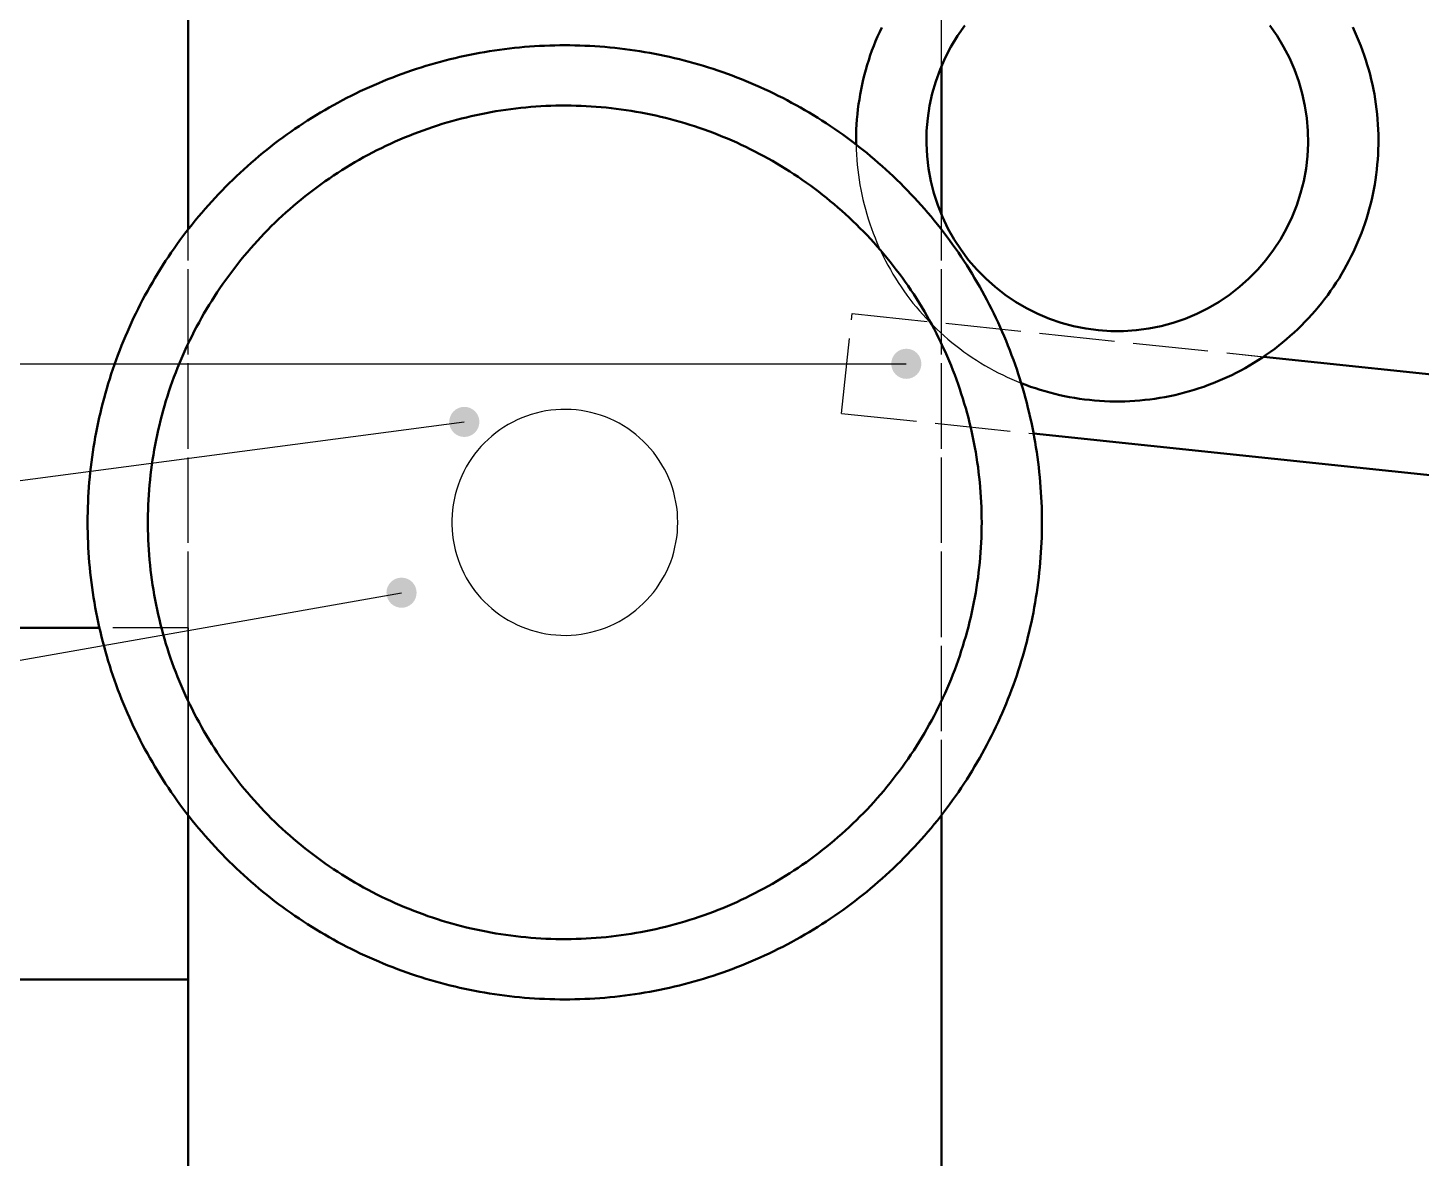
# Model space of a CAD drawing. Header units: millimetres. Extents: x 0 to 594, y 0 to 420.
# Drawn here: x 300.8 to 356.3, y 297.7 to 342.7 of the extents above; entities that cross this region are included whole.
import ezdxf

# ---------------------------------------------------------------- set-up
doc = ezdxf.new("R2010")
doc.units = ezdxf.units.MM
doc.linetypes.add('ISO02-TRAZOS', pattern=[3.75, 3, -0.75])
for name, color, linetype, lineweight in [('01-VISIBLE', 7, 'CONTINUOUS', 50), ('02-OCULTA', 4, 'ISO02-TRAZOS', 25), ('08-FINA', 5, 'CONTINUOUS', 25)]:
    doc.layers.add(name, color=color, linetype=linetype, lineweight=lineweight)

msp = doc.modelspace()

# ---------------------------------------------------------------- hatches: boundary and pattern name
at = {"layer": '08-FINA'}
h = msp.add_hatch(color=7, dxfattribs=at)
h.dxf.hatch_style = 1
edge = h.paths.add_edge_path()
edge.add_arc((335.767, 329.303), 0.6, 0, 360)
h = msp.add_hatch(color=7, dxfattribs=at)
h.dxf.hatch_style = 1
edge = h.paths.add_edge_path()
edge.add_arc((318.167, 326.988), 0.6, 0, 360)
h = msp.add_hatch(color=7, dxfattribs=at)
h.dxf.hatch_style = 1
edge = h.paths.add_edge_path()
edge.add_arc((315.667, 320.186), 0.6, 0, 360)

# ---------------------------------------------------------------- linework, layer by layer
at = {"layer": '01-VISIBLE'}
for points in [[(307.167, 334.65), (307.167, 346.967)], [(334.791, 342.703), (334.706, 342.521), (334.624, 342.338), (334.546, 342.152), (334.471, 341.966), (334.4, 341.778), (334.333, 341.589), (334.27, 341.398), (334.21, 341.206), (334.154, 341.013), (334.101, 340.819), (334.052, 340.624), (334.008, 340.429), (333.967, 340.232), (333.929, 340.034), (333.896, 339.836), (333.866, 339.638), (333.84, 339.438), (333.818, 339.239), (333.8, 339.039), (333.786, 338.838), (333.776, 338.638), (333.769, 338.437), (333.767, 338.236), (333.768, 338.035)], [(350.24, 342.771), (350.529, 342.36), (350.79, 341.93), (351.022, 341.484), (351.224, 341.024), (351.395, 340.551), (351.534, 340.069), (351.641, 339.578), (351.716, 339.081), (351.757, 338.58), (351.766, 338.077), (351.741, 337.575), (351.683, 337.076), (351.592, 336.582), (351.468, 336.095), (351.313, 335.617), (351.127, 335.15), (350.91, 334.697), (350.663, 334.259), (350.388, 333.838), (350.086, 333.436), (349.758, 333.056), (349.406, 332.697), (349.03, 332.363), (348.634, 332.054), (348.218, 331.773), (347.784, 331.519), (347.334, 331.294), (346.871, 331.1), (346.395, 330.937), (345.91, 330.806), (345.418, 330.707), (344.919, 330.64), (344.418, 330.607), (343.915, 330.607), (343.414, 330.64), (342.916, 330.707), (342.423, 330.806), (341.938, 330.937), (341.463, 331.1), (340.999, 331.294), (340.549, 331.519), (340.116, 331.773), (339.699, 332.054), (339.303, 332.363), (338.928, 332.697), (338.575, 333.056), (338.247, 333.436), (337.945, 333.838), (337.67, 334.259), (337.424, 334.697), (337.207, 335.15), (337.02, 335.617), (336.865, 336.095), (336.742, 336.582), (336.651, 337.076), (336.593, 337.575), (336.568, 338.077), (336.576, 338.58), (336.618, 339.081), (336.692, 339.578), (336.799, 340.069), (336.939, 340.551), (337.11, 341.024), (337.312, 341.484), (337.543, 341.93), (337.804, 342.36), (338.093, 342.771)], [(340.34, 328.533), (340.527, 328.461), (340.716, 328.392), (340.906, 328.327), (341.098, 328.266), (341.29, 328.209), (341.484, 328.155), (341.678, 328.105), (341.874, 328.059), (342.07, 328.016), (342.267, 327.978), (342.465, 327.943), (342.664, 327.912), (342.863, 327.885), (343.062, 327.862), (343.262, 327.842), (343.462, 327.827), (343.663, 327.815), (343.864, 327.807), (344.065, 327.803), (344.265, 327.803), (344.466, 327.807), (344.667, 327.815), (344.868, 327.827), (345.068, 327.842), (345.268, 327.861), (345.467, 327.885), (345.666, 327.912), (345.865, 327.942), (346.063, 327.977), (346.26, 328.016), (346.456, 328.058), (346.652, 328.104), (346.846, 328.154), (347.04, 328.208), (347.233, 328.265), (347.424, 328.326), (347.614, 328.391), (347.803, 328.459), (347.99, 328.531), (348.177, 328.607), (348.361, 328.686), (348.544, 328.769), (348.726, 328.855), (348.905, 328.945), (349.083, 329.038), (349.259, 329.135), (349.434, 329.235), (349.606, 329.339), (349.776, 329.445), (349.944, 329.555), (350.11, 329.668), (350.274, 329.785), (350.435, 329.904), (350.594, 330.027), (350.751, 330.153), (350.905, 330.281), (351.057, 330.413), (351.206, 330.548), (351.353, 330.685), (351.497, 330.825), (351.638, 330.968), (351.776, 331.114), (351.912, 331.262), (352.044, 331.413), (352.174, 331.566), (352.301, 331.722), (352.424, 331.881), (352.545, 332.041), (352.662, 332.204), (352.777, 332.37), (352.888, 332.537), (352.996, 332.706), (353.1, 332.878), (353.201, 333.052), (353.299, 333.227), (353.393, 333.404), (353.484, 333.583), (353.572, 333.764), (353.656, 333.947), (353.736, 334.131), (353.813, 334.316), (353.886, 334.503), (353.956, 334.692), (354.022, 334.882), (354.084, 335.073), (354.143, 335.265), (354.198, 335.458), (354.249, 335.652), (354.296, 335.848), (354.34, 336.044), (354.38, 336.241), (354.416, 336.438), (354.448, 336.636), (354.476, 336.835), (354.501, 337.035), (354.521, 337.235), (354.538, 337.435), (354.551, 337.635), (354.56, 337.836), (354.565, 338.037), (354.567, 338.238), (354.564, 338.438), (354.558, 338.639), (354.547, 338.84), (354.533, 339.04), (354.515, 339.24), (354.493, 339.44), (354.467, 339.639), (354.437, 339.838), (354.404, 340.036), (354.367, 340.233), (354.325, 340.43), (354.28, 340.626), (354.232, 340.821), (354.179, 341.015), (354.123, 341.208), (354.063, 341.399), (354, 341.59), (353.932, 341.779), (353.862, 341.967), (353.787, 342.154), (353.709, 342.339), (353.627, 342.522), (353.542, 342.704)], [(322.167, 341.988), (321.966, 341.987), (321.766, 341.984), (321.566, 341.979), (321.366, 341.971), (321.166, 341.962), (320.966, 341.95), (320.766, 341.936), (320.566, 341.921), (320.367, 341.903), (320.167, 341.883), (319.968, 341.86), (319.769, 341.836), (319.571, 341.81), (319.373, 341.781), (319.175, 341.751), (318.977, 341.718), (318.78, 341.684), (318.583, 341.647), (318.386, 341.608), (318.19, 341.567), (317.995, 341.524), (317.799, 341.479), (317.605, 341.432), (317.411, 341.383), (317.217, 341.332), (317.024, 341.279), (316.831, 341.224), (316.639, 341.166), (316.448, 341.107), (316.257, 341.046), (316.067, 340.982), (315.878, 340.917), (315.689, 340.85), (315.501, 340.781), (315.314, 340.709), (315.128, 340.636), (314.942, 340.561), (314.757, 340.484), (314.573, 340.405), (314.39, 340.324), (314.208, 340.241), (314.026, 340.156), (313.846, 340.069), (313.666, 339.98), (313.487, 339.89), (313.31, 339.797), (313.133, 339.703), (312.957, 339.607), (312.783, 339.509), (312.609, 339.409), (312.436, 339.307), (312.265, 339.204), (312.094, 339.099), (311.925, 338.992), (311.757, 338.883), (311.59, 338.772), (311.424, 338.66), (311.26, 338.546), (311.096, 338.43), (310.934, 338.312), (310.773, 338.193), (310.613, 338.072), (310.455, 337.949), (310.298, 337.825), (310.142, 337.699), (309.988, 337.571), (309.835, 337.442), (309.683, 337.311), (309.533, 337.179), (309.384, 337.045), (309.236, 336.91), (309.09, 336.772), (308.946, 336.634), (308.803, 336.494), (308.661, 336.352), (308.521, 336.209), (308.382, 336.064), (308.245, 335.918), (308.11, 335.771), (307.976, 335.622), (307.843, 335.472), (307.712, 335.32), (307.583, 335.167), (307.456, 335.012), (307.33, 334.857), (307.205, 334.7), (307.083, 334.541), (306.962, 334.382), (306.843, 334.221), (306.725, 334.059), (306.609, 333.895), (306.495, 333.73), (306.383, 333.565), (306.272, 333.398), (306.163, 333.23), (306.056, 333.06), (305.951, 332.89), (305.847, 332.718), (305.746, 332.546), (305.646, 332.372), (305.548, 332.197), (305.452, 332.022), (305.357, 331.845), (305.265, 331.667), (305.174, 331.489), (305.086, 331.309), (304.999, 331.129), (304.914, 330.947), (304.831, 330.765), (304.75, 330.582), (304.671, 330.398), (304.594, 330.213), (304.519, 330.027), (304.445, 329.841), (304.374, 329.653), (304.305, 329.466), (304.238, 329.277), (304.172, 329.087), (304.109, 328.897), (304.048, 328.707), (303.988, 328.515), (303.931, 328.323), (303.876, 328.131), (303.823, 327.938), (303.772, 327.744), (303.722, 327.55), (303.675, 327.355), (303.63, 327.16), (303.587, 326.964), (303.547, 326.768), (303.508, 326.572), (303.471, 326.375), (303.436, 326.178), (303.404, 325.98), (303.373, 325.782), (303.345, 325.584), (303.319, 325.385), (303.294, 325.186), (303.272, 324.987), (303.252, 324.788), (303.234, 324.589), (303.218, 324.389), (303.205, 324.189), (303.193, 323.989), (303.184, 323.789), (303.176, 323.589), (303.171, 323.389), (303.168, 323.188), (303.167, 322.988), (303.168, 322.788), (303.171, 322.587), (303.176, 322.387), (303.184, 322.187), (303.193, 321.987), (303.205, 321.787), (303.218, 321.587), (303.234, 321.388), (303.252, 321.188), (303.272, 320.989), (303.294, 320.79), (303.319, 320.591), (303.345, 320.392), (303.373, 320.194), (303.404, 319.996), (303.436, 319.798), (303.471, 319.601), (303.508, 319.404), (303.547, 319.208), (303.587, 319.012), (303.63, 318.816), (303.675, 318.621), (303.722, 318.426), (303.772, 318.232), (303.823, 318.038), (303.876, 317.845), (303.931, 317.653), (303.988, 317.461), (304.048, 317.269), (304.109, 317.079), (304.172, 316.889), (304.238, 316.699), (304.305, 316.511), (304.374, 316.323), (304.445, 316.135), (304.519, 315.949), (304.594, 315.763), (304.671, 315.578), (304.75, 315.394), (304.831, 315.211), (304.914, 315.029), (304.999, 314.848), (305.086, 314.667), (305.174, 314.487), (305.265, 314.309), (305.357, 314.131), (305.452, 313.954), (305.548, 313.779), (305.646, 313.604), (305.746, 313.43), (305.847, 313.258), (305.951, 313.086), (306.056, 312.916), (306.163, 312.747), (306.272, 312.578), (306.383, 312.411), (306.495, 312.246), (306.609, 312.081), (306.725, 311.918), (306.843, 311.755), (306.962, 311.594), (307.083, 311.435), (307.205, 311.276), (307.33, 311.119), (307.456, 310.964), (307.583, 310.809), (307.712, 310.656), (307.843, 310.504), (307.976, 310.354), (308.11, 310.205), (308.245, 310.058), (308.382, 309.912), (308.521, 309.767), (308.661, 309.624), (308.803, 309.482), (308.946, 309.342), (309.09, 309.204), (309.236, 309.067), (309.384, 308.931), (309.533, 308.797), (309.683, 308.665), (309.835, 308.534), (309.988, 308.405), (310.142, 308.277), (310.298, 308.151), (310.455, 308.027), (310.613, 307.904), (310.773, 307.783), (310.934, 307.664), (311.096, 307.546), (311.26, 307.431), (311.424, 307.316), (311.59, 307.204), (311.757, 307.093), (311.925, 306.985), (312.094, 306.877), (312.265, 306.772), (312.436, 306.669), (312.609, 306.567), (312.783, 306.467), (312.957, 306.369), (313.133, 306.273), (313.31, 306.179), (313.487, 306.086), (313.666, 305.996), (313.846, 305.907), (314.026, 305.82), (314.208, 305.735), (314.39, 305.652), (314.573, 305.571), (314.757, 305.492), (314.942, 305.415), (315.128, 305.34), (315.314, 305.267), (315.501, 305.196), (315.689, 305.126), (315.878, 305.059), (316.067, 304.994), (316.257, 304.93), (316.448, 304.869), (316.639, 304.81), (316.831, 304.753), (317.024, 304.697), (317.217, 304.644), (317.411, 304.593), (317.605, 304.544), (317.799, 304.497), (317.995, 304.452), (318.19, 304.409), (318.386, 304.368), (318.583, 304.329), (318.78, 304.292), (318.977, 304.258), (319.175, 304.225), (319.373, 304.195), (319.571, 304.166), (319.769, 304.14), (319.968, 304.116), (320.167, 304.094), (320.367, 304.073), (320.566, 304.056), (320.766, 304.04), (320.966, 304.026), (321.166, 304.014), (321.366, 304.005), (321.566, 303.998), (321.766, 303.992), (321.966, 303.989), (322.167, 303.988)], [(322.167, 303.988), (322.367, 303.989), (322.567, 303.992), (322.767, 303.998), (322.968, 304.005), (323.168, 304.014), (323.368, 304.026), (323.568, 304.04), (323.767, 304.056), (323.967, 304.073), (324.166, 304.094), (324.365, 304.116), (324.564, 304.14), (324.762, 304.166), (324.961, 304.195), (325.159, 304.225), (325.356, 304.258), (325.554, 304.292), (325.751, 304.329), (325.947, 304.368), (326.143, 304.409), (326.339, 304.452), (326.534, 304.497), (326.729, 304.544), (326.923, 304.593), (327.116, 304.644), (327.31, 304.697), (327.502, 304.753), (327.694, 304.81), (327.885, 304.869), (328.076, 304.93), (328.266, 304.994), (328.455, 305.059), (328.644, 305.126), (328.832, 305.196), (329.019, 305.267), (329.206, 305.34), (329.391, 305.415), (329.576, 305.492), (329.76, 305.571), (329.943, 305.652), (330.126, 305.735), (330.307, 305.82), (330.488, 305.907), (330.667, 305.996), (330.846, 306.086), (331.024, 306.179), (331.2, 306.273), (331.376, 306.369), (331.551, 306.467), (331.724, 306.567), (331.897, 306.669), (332.069, 306.772), (332.239, 306.877), (332.408, 306.985), (332.576, 307.093), (332.743, 307.204), (332.909, 307.316), (333.074, 307.431), (333.237, 307.546), (333.399, 307.664), (333.56, 307.783), (333.72, 307.904), (333.878, 308.027), (334.035, 308.151), (334.191, 308.277), (334.345, 308.405), (334.499, 308.534), (334.65, 308.665), (334.801, 308.797), (334.949, 308.931), (335.097, 309.067), (335.243, 309.204), (335.388, 309.342), (335.531, 309.482), (335.672, 309.624), (335.812, 309.767), (335.951, 309.912), (336.088, 310.058), (336.224, 310.205), (336.358, 310.354), (336.49, 310.504), (336.621, 310.656), (336.75, 310.809), (336.878, 310.964), (337.004, 311.119), (337.128, 311.276), (337.251, 311.435), (337.371, 311.594), (337.491, 311.755), (337.608, 311.918), (337.724, 312.081), (337.838, 312.246), (337.951, 312.411), (338.061, 312.578), (338.17, 312.747), (338.277, 312.916), (338.383, 313.086), (338.486, 313.258), (338.588, 313.43), (338.688, 313.604), (338.786, 313.779), (338.882, 313.954), (338.976, 314.131), (339.068, 314.309), (339.159, 314.487), (339.248, 314.667), (339.334, 314.848), (339.419, 315.029), (339.502, 315.211), (339.583, 315.394), (339.662, 315.578), (339.739, 315.763), (339.815, 315.949), (339.888, 316.135), (339.959, 316.323), (340.028, 316.511), (340.096, 316.699), (340.161, 316.889), (340.224, 317.079), (340.286, 317.269), (340.345, 317.461), (340.402, 317.653), (340.457, 317.845), (340.511, 318.038), (340.562, 318.232), (340.611, 318.426), (340.658, 318.621), (340.703, 318.816), (340.746, 319.012), (340.787, 319.208), (340.826, 319.404), (340.862, 319.601), (340.897, 319.798), (340.93, 319.996), (340.96, 320.194), (340.989, 320.392), (341.015, 320.591), (341.039, 320.79), (341.061, 320.989), (341.081, 321.188), (341.099, 321.388), (341.115, 321.587), (341.129, 321.787), (341.14, 321.987), (341.15, 322.187), (341.157, 322.387), (341.162, 322.587), (341.166, 322.788), (341.167, 322.988), (341.166, 323.188), (341.162, 323.389), (341.157, 323.589), (341.15, 323.789), (341.14, 323.989), (341.129, 324.189), (341.115, 324.389), (341.099, 324.589), (341.081, 324.788), (341.061, 324.987), (341.039, 325.186), (341.015, 325.385), (340.989, 325.584), (340.96, 325.782), (340.93, 325.98), (340.897, 326.178), (340.862, 326.375), (340.826, 326.572), (340.787, 326.768), (340.746, 326.964), (340.703, 327.16), (340.658, 327.355), (340.611, 327.55), (340.562, 327.744), (340.511, 327.938), (340.457, 328.131), (340.402, 328.323), (340.345, 328.515), (340.286, 328.707), (340.224, 328.897), (340.161, 329.087), (340.096, 329.277), (340.028, 329.466), (339.959, 329.653), (339.888, 329.841), (339.815, 330.027), (339.739, 330.213), (339.662, 330.398), (339.583, 330.582), (339.502, 330.765), (339.419, 330.947), (339.334, 331.129), (339.248, 331.309), (339.159, 331.489), (339.068, 331.667), (338.976, 331.845), (338.882, 332.022), (338.786, 332.197), (338.688, 332.372), (338.588, 332.546), (338.486, 332.718), (338.383, 332.89), (338.277, 333.06), (338.17, 333.23), (338.061, 333.398), (337.951, 333.565), (337.838, 333.73), (337.724, 333.895), (337.608, 334.059), (337.491, 334.221), (337.371, 334.382), (337.251, 334.541), (337.128, 334.7), (337.004, 334.857), (336.878, 335.012), (336.75, 335.167), (336.621, 335.32), (336.49, 335.472), (336.358, 335.622), (336.224, 335.771), (336.088, 335.918), (335.951, 336.064), (335.812, 336.209), (335.672, 336.352), (335.531, 336.494), (335.388, 336.634), (335.243, 336.772), (335.097, 336.91), (334.949, 337.045), (334.801, 337.179), (334.65, 337.311), (334.499, 337.442), (334.345, 337.571), (334.191, 337.699), (334.035, 337.825), (333.878, 337.949), (333.72, 338.072), (333.56, 338.193), (333.399, 338.312), (333.237, 338.43), (333.074, 338.546), (332.909, 338.66), (332.743, 338.772), (332.576, 338.883), (332.408, 338.992), (332.239, 339.099), (332.069, 339.204), (331.897, 339.307), (331.724, 339.409), (331.551, 339.509), (331.376, 339.607), (331.2, 339.703), (331.024, 339.797), (330.846, 339.89), (330.667, 339.98), (330.488, 340.069), (330.307, 340.156), (330.126, 340.241), (329.943, 340.324), (329.76, 340.405), (329.576, 340.484), (329.391, 340.561), (329.206, 340.636), (329.019, 340.709), (328.832, 340.781), (328.644, 340.85), (328.455, 340.917), (328.266, 340.982), (328.076, 341.046), (327.885, 341.107), (327.694, 341.166), (327.502, 341.224), (327.31, 341.279), (327.116, 341.332), (326.923, 341.383), (326.729, 341.432), (326.534, 341.479), (326.339, 341.524), (326.143, 341.567), (325.947, 341.608), (325.751, 341.647), (325.554, 341.684), (325.356, 341.718), (325.159, 341.751), (324.961, 341.781), (324.762, 341.81), (324.564, 341.836), (324.365, 341.86), (324.166, 341.883), (323.967, 341.903), (323.767, 341.921), (323.568, 341.936), (323.368, 341.95), (323.168, 341.962), (322.968, 341.971), (322.767, 341.979), (322.567, 341.984), (322.367, 341.987), (322.167, 341.988)], [(337.167, 335.243), (337.167, 341.163)], [(338.767, 322.988), (338.765, 323.188), (338.762, 323.388), (338.756, 323.588), (338.747, 323.789), (338.736, 323.988), (338.723, 324.188), (338.708, 324.388), (338.689, 324.587), (338.669, 324.786), (338.646, 324.985), (338.621, 325.184), (338.593, 325.382), (338.563, 325.58), (338.531, 325.777), (338.496, 325.975), (338.459, 326.171), (338.419, 326.368), (338.377, 326.563), (338.333, 326.759), (338.286, 326.953), (338.237, 327.147), (338.186, 327.341), (338.132, 327.534), (338.076, 327.726), (338.018, 327.917), (337.957, 328.108), (337.894, 328.298), (337.829, 328.488), (337.762, 328.676), (337.692, 328.864), (337.62, 329.05), (337.546, 329.236), (337.469, 329.421), (337.391, 329.605), (337.31, 329.789), (337.227, 329.971), (337.141, 330.152), (337.054, 330.332), (336.964, 330.511), (336.872, 330.689), (336.778, 330.866), (336.682, 331.041), (336.584, 331.216), (336.484, 331.389), (336.382, 331.561), (336.277, 331.732), (336.171, 331.901), (336.062, 332.07), (335.952, 332.236), (335.839, 332.402), (335.725, 332.566), (335.608, 332.729), (335.49, 332.89), (335.369, 333.05), (335.247, 333.209), (335.123, 333.366), (334.997, 333.521), (334.869, 333.675), (334.739, 333.828), (334.607, 333.979), (334.474, 334.128), (334.339, 334.275), (334.202, 334.421), (334.063, 334.566), (333.922, 334.708), (333.78, 334.849), (333.636, 334.988), (333.491, 335.126), (333.343, 335.262), (333.195, 335.395), (333.044, 335.528), (332.892, 335.658), (332.739, 335.786), (332.584, 335.913), (332.427, 336.037), (332.269, 336.16), (332.109, 336.281), (331.948, 336.4), (331.786, 336.517), (331.622, 336.632), (331.457, 336.745), (331.29, 336.856), (331.122, 336.965), (330.953, 337.072), (330.782, 337.177), (330.611, 337.28), (330.438, 337.381), (330.264, 337.479), (330.088, 337.576), (329.912, 337.67), (329.734, 337.763), (329.555, 337.853), (329.376, 337.941), (329.195, 338.027), (329.013, 338.111), (328.83, 338.192), (328.646, 338.271), (328.461, 338.348), (328.276, 338.423), (328.089, 338.496), (327.902, 338.566), (327.713, 338.634), (327.524, 338.7), (327.334, 338.763), (327.144, 338.824), (326.952, 338.883), (326.76, 338.94), (326.568, 338.994), (326.374, 339.046), (326.18, 339.095), (325.986, 339.143), (325.791, 339.188), (325.595, 339.23), (325.399, 339.27), (325.202, 339.308), (325.005, 339.344), (324.808, 339.377), (324.61, 339.407), (324.412, 339.435), (324.213, 339.461), (324.015, 339.485), (323.816, 339.506), (323.616, 339.525), (323.417, 339.541), (323.217, 339.555), (323.017, 339.566), (322.817, 339.575), (322.617, 339.582), (322.417, 339.586), (322.217, 339.588), (322.017, 339.587), (321.816, 339.584), (321.616, 339.579), (321.416, 339.571), (321.216, 339.561), (321.016, 339.548), (320.817, 339.533), (320.617, 339.516), (320.418, 339.496), (320.219, 339.473), (320.021, 339.449), (319.822, 339.422), (319.624, 339.392), (319.427, 339.36), (319.229, 339.326), (319.033, 339.289), (318.836, 339.251), (318.64, 339.209), (318.445, 339.165), (318.25, 339.119), (318.056, 339.071), (317.862, 339.02), (317.669, 338.967), (317.477, 338.912), (317.285, 338.854), (317.094, 338.794), (316.904, 338.732), (316.714, 338.667), (316.526, 338.6), (316.338, 338.531), (316.151, 338.46), (315.965, 338.386), (315.779, 338.31), (315.595, 338.232), (315.412, 338.152), (315.229, 338.069), (315.048, 337.984), (314.868, 337.897), (314.688, 337.808), (314.51, 337.717), (314.333, 337.624), (314.157, 337.528), (313.983, 337.43), (313.809, 337.331), (313.637, 337.229), (313.465, 337.125), (313.296, 337.019), (313.127, 336.911), (312.96, 336.801), (312.794, 336.689), (312.629, 336.575), (312.466, 336.459), (312.304, 336.341), (312.144, 336.221), (311.985, 336.099), (311.828, 335.975), (311.672, 335.85), (311.518, 335.722), (311.365, 335.593), (311.214, 335.462), (311.064, 335.329), (310.916, 335.194), (310.77, 335.057), (310.625, 334.919), (310.482, 334.779), (310.341, 334.637), (310.201, 334.494), (310.063, 334.349), (309.927, 334.202), (309.793, 334.053), (309.66, 333.903), (309.529, 333.752), (309.4, 333.599), (309.273, 333.444), (309.148, 333.288), (309.025, 333.13), (308.904, 332.971), (308.784, 332.81), (308.667, 332.648), (308.551, 332.484), (308.438, 332.319), (308.326, 332.153), (308.217, 331.986), (308.109, 331.817), (308.004, 331.647), (307.9, 331.475), (307.799, 331.302), (307.7, 331.129), (307.603, 330.954), (307.508, 330.777), (307.415, 330.6), (307.324, 330.422), (307.235, 330.242), (307.149, 330.061), (307.065, 329.88), (306.983, 329.697), (306.903, 329.514), (306.825, 329.329), (306.75, 329.144), (306.677, 328.957), (306.606, 328.77), (306.538, 328.582), (306.471, 328.393), (306.407, 328.203), (306.345, 328.013), (306.286, 327.822), (306.229, 327.63), (306.174, 327.437), (306.122, 327.244), (306.071, 327.05), (306.024, 326.856), (305.978, 326.661), (305.935, 326.465), (305.894, 326.269), (305.856, 326.073), (305.82, 325.876), (305.786, 325.679), (305.755, 325.481), (305.726, 325.283), (305.7, 325.084), (305.675, 324.886), (305.654, 324.687), (305.635, 324.487), (305.618, 324.288), (305.603, 324.088), (305.591, 323.888), (305.581, 323.689), (305.574, 323.488), (305.569, 323.288), (305.567, 323.088), (305.567, 322.888), (305.569, 322.688), (305.574, 322.488), (305.581, 322.288), (305.591, 322.088), (305.603, 321.888), (305.618, 321.688), (305.635, 321.489), (305.654, 321.289), (305.675, 321.09), (305.7, 320.892), (305.726, 320.693), (305.755, 320.495), (305.786, 320.297), (305.82, 320.1), (305.856, 319.903), (305.894, 319.707), (305.935, 319.511), (305.978, 319.315), (306.024, 319.12), (306.071, 318.926), (306.122, 318.732), (306.174, 318.539), (306.229, 318.346), (306.286, 318.154), (306.345, 317.963), (306.407, 317.773), (306.471, 317.583), (306.538, 317.394), (306.606, 317.206), (306.677, 317.019), (306.75, 316.833), (306.825, 316.647), (306.903, 316.463), (306.983, 316.279), (307.065, 316.096), (307.149, 315.915), (307.235, 315.734), (307.324, 315.555), (307.415, 315.376), (307.508, 315.199), (307.603, 315.023), (307.7, 314.847), (307.799, 314.674), (307.9, 314.501), (308.004, 314.33), (308.109, 314.159), (308.217, 313.99), (308.326, 313.823), (308.438, 313.657), (308.551, 313.492), (308.667, 313.328), (308.784, 313.166), (308.904, 313.005), (309.025, 312.846), (309.148, 312.688), (309.273, 312.532), (309.4, 312.378), (309.529, 312.224), (309.66, 312.073), (309.793, 311.923), (309.927, 311.774), (310.063, 311.627), (310.201, 311.482), (310.341, 311.339), (310.482, 311.197), (310.625, 311.057), (310.77, 310.919), (310.916, 310.782), (311.064, 310.647), (311.214, 310.514), (311.365, 310.383), (311.518, 310.254), (311.672, 310.126), (311.828, 310.001), (311.985, 309.877), (312.144, 309.755), (312.304, 309.635), (312.466, 309.517), (312.629, 309.401), (312.794, 309.287), (312.96, 309.175), (313.127, 309.065), (313.296, 308.957), (313.465, 308.851), (313.637, 308.747), (313.809, 308.646), (313.983, 308.546), (314.157, 308.448), (314.333, 308.353), (314.51, 308.259), (314.688, 308.168), (314.868, 308.079), (315.048, 307.992), (315.229, 307.907), (315.412, 307.825), (315.595, 307.744), (315.779, 307.666), (315.965, 307.59), (316.151, 307.516), (316.338, 307.445), (316.526, 307.376), (316.714, 307.309), (316.904, 307.244), (317.094, 307.182), (317.285, 307.122), (317.477, 307.064), (317.669, 307.009), (317.862, 306.956), (318.056, 306.905), (318.25, 306.857), (318.445, 306.811), (318.64, 306.767), (318.836, 306.726), (319.033, 306.687), (319.229, 306.65), (319.427, 306.616), (319.624, 306.584), (319.822, 306.554), (320.021, 306.527), (320.219, 306.503), (320.418, 306.48), (320.617, 306.46), (320.817, 306.443), (321.016, 306.428), (321.216, 306.415), (321.416, 306.405), (321.616, 306.397), (321.816, 306.392), (322.017, 306.389), (322.217, 306.388), (322.417, 306.39), (322.617, 306.394), (322.817, 306.401), (323.017, 306.41), (323.217, 306.421), (323.417, 306.435), (323.616, 306.451), (323.816, 306.47), (324.015, 306.491), (324.213, 306.515), (324.412, 306.541), (324.61, 306.569), (324.808, 306.6), (325.005, 306.633), (325.202, 306.668), (325.399, 306.706), (325.595, 306.746), (325.791, 306.788), (325.986, 306.833), (326.18, 306.881), (326.374, 306.93), (326.568, 306.982), (326.76, 307.036), (326.952, 307.093), (327.144, 307.152), (327.334, 307.213), (327.524, 307.276), (327.713, 307.342), (327.902, 307.41), (328.089, 307.48), (328.276, 307.553), (328.461, 307.628), (328.646, 307.705), (328.83, 307.784), (329.013, 307.866), (329.195, 307.949), (329.376, 308.035), (329.555, 308.123), (329.734, 308.213), (329.912, 308.306), (330.088, 308.4), (330.264, 308.497), (330.438, 308.595), (330.611, 308.696), (330.782, 308.799), (330.953, 308.904), (331.122, 309.011), (331.29, 309.12), (331.457, 309.231), (331.622, 309.344), (331.786, 309.459), (331.948, 309.576), (332.109, 309.695), (332.269, 309.816), (332.427, 309.939), (332.584, 310.063), (332.739, 310.19), (332.892, 310.318), (333.044, 310.449), (333.195, 310.581), (333.343, 310.715), (333.491, 310.85), (333.636, 310.988), (333.78, 311.127), (333.922, 311.268), (334.063, 311.41), (334.202, 311.555), (334.339, 311.701), (334.474, 311.848), (334.607, 311.998), (334.739, 312.148), (334.869, 312.301), (334.997, 312.455), (335.123, 312.61), (335.247, 312.767), (335.369, 312.926), (335.49, 313.086), (335.608, 313.247), (335.725, 313.41), (335.839, 313.574), (335.952, 313.74), (336.062, 313.906), (336.171, 314.075), (336.277, 314.244), (336.382, 314.415), (336.484, 314.587), (336.584, 314.76), (336.682, 314.935), (336.778, 315.11), (336.872, 315.287), (336.964, 315.465), (337.054, 315.644), (337.141, 315.824), (337.227, 316.005), (337.31, 316.187), (337.391, 316.371), (337.469, 316.555), (337.546, 316.74), (337.62, 316.926), (337.692, 317.112), (337.762, 317.3), (337.829, 317.489), (337.894, 317.678), (337.957, 317.868), (338.018, 318.059), (338.076, 318.25), (338.132, 318.442), (338.186, 318.635), (338.237, 318.829), (338.286, 319.023), (338.333, 319.218), (338.377, 319.413), (338.419, 319.609), (338.459, 319.805), (338.496, 320.001), (338.531, 320.199), (338.563, 320.396), (338.593, 320.594), (338.621, 320.792), (338.646, 320.991), (338.669, 321.19), (338.689, 321.389), (338.708, 321.588), (338.723, 321.788), (338.736, 321.988), (338.747, 322.188), (338.756, 322.388), (338.762, 322.588), (338.765, 322.788), (338.767, 322.988)], [(349.988, 329.585), (403.112, 324.001)], [(340.835, 326.525), (402.825, 320.009)], [(303.638, 318.781), (294.167, 318.781)], [(307.167, 292.17), (307.167, 311.326)], [(337.167, 292.17), (337.167, 311.326)], [(307.167, 304.781), (294.167, 304.781)]]:
    msp.add_lwpolyline(points, dxfattribs=at)
at = {"layer": '02-OCULTA'}
for points in [[(307.167, 292.17), (307.167, 348.203)], [(337.167, 292.17), (337.167, 348.203)], [(337.167, 341.163), (337.167, 345.894)], [(341.167, 322.988), (341.166, 323.188), (341.162, 323.389), (341.157, 323.589), (341.15, 323.789), (341.14, 323.989), (341.129, 324.189), (341.115, 324.389), (341.099, 324.589), (341.081, 324.788), (341.061, 324.987), (341.039, 325.186), (341.015, 325.385), (340.989, 325.584), (340.96, 325.782), (340.93, 325.98), (340.897, 326.178), (340.862, 326.375), (340.826, 326.572), (340.787, 326.768), (340.746, 326.964), (340.703, 327.16), (340.658, 327.355), (340.611, 327.55), (340.562, 327.744), (340.511, 327.938), (340.457, 328.131), (340.402, 328.323), (340.345, 328.515), (340.286, 328.707), (340.224, 328.897), (340.161, 329.087), (340.096, 329.277), (340.028, 329.466), (339.959, 329.653), (339.888, 329.841), (339.815, 330.027), (339.739, 330.213), (339.662, 330.398), (339.583, 330.582), (339.502, 330.765), (339.419, 330.947), (339.334, 331.129), (339.248, 331.309), (339.159, 331.489), (339.068, 331.667), (338.976, 331.845), (338.882, 332.022), (338.786, 332.197), (338.688, 332.372), (338.588, 332.546), (338.486, 332.718), (338.383, 332.89), (338.277, 333.06), (338.17, 333.23), (338.061, 333.398), (337.951, 333.565), (337.838, 333.73), (337.724, 333.895), (337.608, 334.059), (337.491, 334.221), (337.371, 334.382), (337.251, 334.541), (337.128, 334.7), (337.004, 334.857), (336.878, 335.012), (336.75, 335.167), (336.621, 335.32), (336.49, 335.472), (336.358, 335.622), (336.224, 335.771), (336.088, 335.918), (335.951, 336.064), (335.812, 336.209), (335.672, 336.352), (335.531, 336.494), (335.388, 336.634), (335.243, 336.772), (335.097, 336.91), (334.949, 337.045), (334.801, 337.179), (334.65, 337.311), (334.499, 337.442), (334.345, 337.571), (334.191, 337.699), (334.035, 337.825), (333.878, 337.949), (333.72, 338.072), (333.56, 338.193), (333.399, 338.312), (333.237, 338.43), (333.074, 338.546), (332.909, 338.66), (332.743, 338.772), (332.576, 338.883), (332.408, 338.992), (332.239, 339.099), (332.069, 339.204), (331.897, 339.307), (331.724, 339.409), (331.551, 339.509), (331.376, 339.607), (331.2, 339.703), (331.024, 339.797), (330.846, 339.89), (330.667, 339.98), (330.488, 340.069), (330.307, 340.156), (330.126, 340.241), (329.943, 340.324), (329.76, 340.405), (329.576, 340.484), (329.391, 340.561), (329.206, 340.636), (329.019, 340.709), (328.832, 340.781), (328.644, 340.85), (328.455, 340.917), (328.266, 340.982), (328.076, 341.046), (327.885, 341.107), (327.694, 341.166), (327.502, 341.224), (327.31, 341.279), (327.116, 341.332), (326.923, 341.383), (326.729, 341.432), (326.534, 341.479), (326.339, 341.524), (326.143, 341.567), (325.947, 341.608), (325.751, 341.647), (325.554, 341.684), (325.356, 341.718), (325.159, 341.751), (324.961, 341.781), (324.762, 341.81), (324.564, 341.836), (324.365, 341.86), (324.166, 341.883), (323.967, 341.903), (323.767, 341.921), (323.568, 341.936), (323.368, 341.95), (323.168, 341.962), (322.968, 341.971), (322.767, 341.979), (322.567, 341.984), (322.367, 341.987), (322.167, 341.988), (321.966, 341.987), (321.766, 341.984), (321.566, 341.979), (321.366, 341.971), (321.166, 341.962), (320.966, 341.95), (320.766, 341.936), (320.566, 341.921), (320.367, 341.903), (320.167, 341.883), (319.968, 341.86), (319.769, 341.836), (319.571, 341.81), (319.373, 341.781), (319.175, 341.751), (318.977, 341.718), (318.78, 341.684), (318.583, 341.647), (318.386, 341.608), (318.19, 341.567), (317.995, 341.524), (317.799, 341.479), (317.605, 341.432), (317.411, 341.383), (317.217, 341.332), (317.024, 341.279), (316.831, 341.224), (316.639, 341.166), (316.448, 341.107), (316.257, 341.046), (316.067, 340.982), (315.878, 340.917), (315.689, 340.85), (315.501, 340.781), (315.314, 340.709), (315.128, 340.636), (314.942, 340.561), (314.757, 340.484), (314.573, 340.405), (314.39, 340.324), (314.208, 340.241), (314.026, 340.156), (313.846, 340.069), (313.666, 339.98), (313.487, 339.89), (313.31, 339.797), (313.133, 339.703), (312.957, 339.607), (312.783, 339.509), (312.609, 339.409), (312.436, 339.307), (312.265, 339.204), (312.094, 339.099), (311.925, 338.992), (311.757, 338.883), (311.59, 338.772), (311.424, 338.66), (311.26, 338.546), (311.096, 338.43), (310.934, 338.312), (310.773, 338.193), (310.613, 338.072), (310.455, 337.949), (310.298, 337.825), (310.142, 337.699), (309.988, 337.571), (309.835, 337.442), (309.683, 337.311), (309.533, 337.179), (309.384, 337.045), (309.236, 336.91), (309.09, 336.772), (308.946, 336.634), (308.803, 336.494), (308.661, 336.352), (308.521, 336.209), (308.382, 336.064), (308.245, 335.918), (308.11, 335.771), (307.976, 335.622), (307.843, 335.472), (307.712, 335.32), (307.583, 335.167), (307.456, 335.012), (307.33, 334.857), (307.205, 334.7), (307.083, 334.541), (306.962, 334.382), (306.843, 334.221), (306.725, 334.059), (306.609, 333.895), (306.495, 333.73), (306.383, 333.565), (306.272, 333.398), (306.163, 333.23), (306.056, 333.06), (305.951, 332.89), (305.847, 332.718), (305.746, 332.546), (305.646, 332.372), (305.548, 332.197), (305.452, 332.022), (305.357, 331.845), (305.265, 331.667), (305.174, 331.489), (305.086, 331.309), (304.999, 331.129), (304.914, 330.947), (304.831, 330.765), (304.75, 330.582), (304.671, 330.398), (304.594, 330.213), (304.519, 330.027), (304.445, 329.841), (304.374, 329.653), (304.305, 329.466), (304.238, 329.277), (304.172, 329.087), (304.109, 328.897), (304.048, 328.707), (303.988, 328.515), (303.931, 328.323), (303.876, 328.131), (303.823, 327.938), (303.772, 327.744), (303.722, 327.55), (303.675, 327.355), (303.63, 327.16), (303.587, 326.964), (303.547, 326.768), (303.508, 326.572), (303.471, 326.375), (303.436, 326.178), (303.404, 325.98), (303.373, 325.782), (303.345, 325.584), (303.319, 325.385), (303.294, 325.186), (303.272, 324.987), (303.252, 324.788), (303.234, 324.589), (303.218, 324.389), (303.205, 324.189), (303.193, 323.989), (303.184, 323.789), (303.176, 323.589), (303.171, 323.389), (303.168, 323.188), (303.167, 322.988), (303.168, 322.788), (303.171, 322.587), (303.176, 322.387), (303.184, 322.187), (303.193, 321.987), (303.205, 321.787), (303.218, 321.587), (303.234, 321.388), (303.252, 321.188), (303.272, 320.989), (303.294, 320.79), (303.319, 320.591), (303.345, 320.392), (303.373, 320.194), (303.404, 319.996), (303.436, 319.798), (303.471, 319.601), (303.508, 319.404), (303.547, 319.208), (303.587, 319.012), (303.63, 318.816), (303.675, 318.621), (303.722, 318.426), (303.772, 318.232), (303.823, 318.038), (303.876, 317.845), (303.931, 317.653), (303.988, 317.461), (304.048, 317.269), (304.109, 317.079), (304.172, 316.889), (304.238, 316.699), (304.305, 316.511), (304.374, 316.323), (304.445, 316.135), (304.519, 315.949), (304.594, 315.763), (304.671, 315.578), (304.75, 315.394), (304.831, 315.211), (304.914, 315.029), (304.999, 314.848), (305.086, 314.667), (305.174, 314.487), (305.265, 314.309), (305.357, 314.131), (305.452, 313.954), (305.548, 313.779), (305.646, 313.604), (305.746, 313.43), (305.847, 313.258), (305.951, 313.086), (306.056, 312.916), (306.163, 312.747), (306.272, 312.578), (306.383, 312.411), (306.495, 312.246), (306.609, 312.081), (306.725, 311.918), (306.843, 311.755), (306.962, 311.594), (307.083, 311.435), (307.205, 311.276), (307.33, 311.119), (307.456, 310.964), (307.583, 310.809), (307.712, 310.656), (307.843, 310.504), (307.976, 310.354), (308.11, 310.205), (308.245, 310.058), (308.382, 309.912), (308.521, 309.767), (308.661, 309.624), (308.803, 309.482), (308.946, 309.342), (309.09, 309.204), (309.236, 309.067), (309.384, 308.931), (309.533, 308.797), (309.683, 308.665), (309.835, 308.534), (309.988, 308.405), (310.142, 308.277), (310.298, 308.151), (310.455, 308.027), (310.613, 307.904), (310.773, 307.783), (310.934, 307.664), (311.096, 307.546), (311.26, 307.431), (311.424, 307.316), (311.59, 307.204), (311.757, 307.093), (311.925, 306.985), (312.094, 306.877), (312.265, 306.772), (312.436, 306.669), (312.609, 306.567), (312.783, 306.467), (312.957, 306.369), (313.133, 306.273), (313.31, 306.179), (313.487, 306.086), (313.666, 305.996), (313.846, 305.907), (314.026, 305.82), (314.208, 305.735), (314.39, 305.652), (314.573, 305.571), (314.757, 305.492), (314.942, 305.415), (315.128, 305.34), (315.314, 305.267), (315.501, 305.196), (315.689, 305.126), (315.878, 305.059), (316.067, 304.994), (316.257, 304.93), (316.448, 304.869), (316.639, 304.81), (316.831, 304.753), (317.024, 304.697), (317.217, 304.644), (317.411, 304.593), (317.605, 304.544), (317.799, 304.497), (317.995, 304.452), (318.19, 304.409), (318.386, 304.368), (318.583, 304.329), (318.78, 304.292), (318.977, 304.258), (319.175, 304.225), (319.373, 304.195), (319.571, 304.166), (319.769, 304.14), (319.968, 304.116), (320.167, 304.094), (320.367, 304.073), (320.566, 304.056), (320.766, 304.04), (320.966, 304.026), (321.166, 304.014), (321.366, 304.005), (321.566, 303.998), (321.766, 303.992), (321.966, 303.989), (322.167, 303.988), (322.367, 303.989), (322.567, 303.992), (322.767, 303.998), (322.968, 304.005), (323.168, 304.014), (323.368, 304.026), (323.568, 304.04), (323.767, 304.056), (323.967, 304.073), (324.166, 304.094), (324.365, 304.116), (324.564, 304.14), (324.762, 304.166), (324.961, 304.195), (325.159, 304.225), (325.356, 304.258), (325.554, 304.292), (325.751, 304.329), (325.947, 304.368), (326.143, 304.409), (326.339, 304.452), (326.534, 304.497), (326.729, 304.544), (326.923, 304.593), (327.116, 304.644), (327.31, 304.697), (327.502, 304.753), (327.694, 304.81), (327.885, 304.869), (328.076, 304.93), (328.266, 304.994), (328.455, 305.059), (328.644, 305.126), (328.832, 305.196), (329.019, 305.267), (329.206, 305.34), (329.391, 305.415), (329.576, 305.492), (329.76, 305.571), (329.943, 305.652), (330.126, 305.735), (330.307, 305.82), (330.488, 305.907), (330.667, 305.996), (330.846, 306.086), (331.024, 306.179), (331.2, 306.273), (331.376, 306.369), (331.551, 306.467), (331.724, 306.567), (331.897, 306.669), (332.069, 306.772), (332.239, 306.877), (332.408, 306.985), (332.576, 307.093), (332.743, 307.204), (332.909, 307.316), (333.074, 307.431), (333.237, 307.546), (333.399, 307.664), (333.56, 307.783), (333.72, 307.904), (333.878, 308.027), (334.035, 308.151), (334.191, 308.277), (334.345, 308.405), (334.499, 308.534), (334.65, 308.665), (334.801, 308.797), (334.949, 308.931), (335.097, 309.067), (335.243, 309.204), (335.388, 309.342), (335.531, 309.482), (335.672, 309.624), (335.812, 309.767), (335.951, 309.912), (336.088, 310.058), (336.224, 310.205), (336.358, 310.354), (336.49, 310.504), (336.621, 310.656), (336.75, 310.809), (336.878, 310.964), (337.004, 311.119), (337.128, 311.276), (337.251, 311.435), (337.371, 311.594), (337.491, 311.755), (337.608, 311.918), (337.724, 312.081), (337.838, 312.246), (337.951, 312.411), (338.061, 312.578), (338.17, 312.747), (338.277, 312.916), (338.383, 313.086), (338.486, 313.258), (338.588, 313.43), (338.688, 313.604), (338.786, 313.779), (338.882, 313.954), (338.976, 314.131), (339.068, 314.309), (339.159, 314.487), (339.248, 314.667), (339.334, 314.848), (339.419, 315.029), (339.502, 315.211), (339.583, 315.394), (339.662, 315.578), (339.739, 315.763), (339.815, 315.949), (339.888, 316.135), (339.959, 316.323), (340.028, 316.511), (340.096, 316.699), (340.161, 316.889), (340.224, 317.079), (340.286, 317.269), (340.345, 317.461), (340.402, 317.653), (340.457, 317.845), (340.511, 318.038), (340.562, 318.232), (340.611, 318.426), (340.658, 318.621), (340.703, 318.816), (340.746, 319.012), (340.787, 319.208), (340.826, 319.404), (340.862, 319.601), (340.897, 319.798), (340.93, 319.996), (340.96, 320.194), (340.989, 320.392), (341.015, 320.591), (341.039, 320.79), (341.061, 320.989), (341.081, 321.188), (341.099, 321.388), (341.115, 321.587), (341.129, 321.787), (341.14, 321.987), (341.15, 322.187), (341.157, 322.387), (341.162, 322.587), (341.166, 322.788), (341.167, 322.988)], [(333.768, 338.035), (333.773, 337.834), (333.782, 337.634), (333.795, 337.433), (333.812, 337.233), (333.833, 337.033), (333.857, 336.834), (333.885, 336.635), (333.918, 336.437), (333.954, 336.24), (333.993, 336.043), (334.037, 335.847), (334.084, 335.652), (334.136, 335.457), (334.19, 335.264), (334.249, 335.072), (334.311, 334.881), (334.377, 334.692), (334.447, 334.503), (334.52, 334.316), (334.597, 334.131), (334.677, 333.947), (334.761, 333.764), (334.849, 333.584), (334.94, 333.405), (335.034, 333.227), (335.132, 333.052), (335.233, 332.878), (335.337, 332.707), (335.445, 332.537), (335.556, 332.37), (335.67, 332.205), (335.788, 332.042), (335.908, 331.881), (336.032, 331.723), (336.159, 331.567), (336.288, 331.414), (336.421, 331.263), (336.556, 331.115), (336.694, 330.969), (336.835, 330.826), (336.979, 330.686), (337.126, 330.549), (337.275, 330.414), (337.426, 330.283), (337.581, 330.154), (337.737, 330.028), (337.896, 329.906), (338.058, 329.786), (338.221, 329.67), (338.387, 329.557), (338.555, 329.447), (338.725, 329.34), (338.897, 329.237), (339.072, 329.137), (339.248, 329.04), (339.425, 328.947), (339.605, 328.857), (339.786, 328.77), (339.969, 328.688), (340.154, 328.608), (340.34, 328.533)], [(337.167, 311.326), (337.167, 335.243)], [(307.167, 311.326), (307.167, 334.65)], [(333.189, 327.328), (333.607, 331.307)], [(333.189, 327.328), (333.607, 331.307)], [(333.607, 331.307), (349.988, 329.585)], [(333.607, 331.307), (403.112, 324.001)], [(326.667, 322.988), (326.662, 323.189), (326.649, 323.389), (326.627, 323.588), (326.595, 323.786), (326.555, 323.982), (326.507, 324.177), (326.45, 324.369), (326.384, 324.558), (326.31, 324.745), (326.227, 324.928), (326.137, 325.107), (326.038, 325.281), (325.932, 325.452), (325.819, 325.617), (325.698, 325.777), (325.571, 325.931), (325.436, 326.08), (325.295, 326.223), (325.148, 326.359), (324.995, 326.488), (324.836, 326.611), (324.672, 326.726), (324.503, 326.834), (324.329, 326.934), (324.151, 327.027), (323.969, 327.111), (323.784, 327.187), (323.595, 327.255), (323.404, 327.315), (323.21, 327.365), (323.014, 327.408), (322.816, 327.441), (322.617, 327.465), (322.417, 327.481), (322.217, 327.488), (322.016, 327.486), (321.816, 327.474), (321.617, 327.454), (321.418, 327.425), (321.221, 327.388), (321.026, 327.341), (320.833, 327.286), (320.643, 327.222), (320.456, 327.15), (320.272, 327.07), (320.093, 326.982), (319.917, 326.885), (319.745, 326.781), (319.579, 326.669), (319.417, 326.55), (319.261, 326.424), (319.111, 326.292), (318.967, 326.152), (318.829, 326.007), (318.698, 325.855), (318.574, 325.698), (318.457, 325.535), (318.347, 325.367), (318.245, 325.194), (318.15, 325.018), (318.064, 324.837), (317.986, 324.652), (317.916, 324.464), (317.854, 324.273), (317.801, 324.08), (317.757, 323.884), (317.721, 323.687), (317.695, 323.488), (317.677, 323.289), (317.668, 323.088), (317.668, 322.888), (317.677, 322.687), (317.695, 322.488), (317.721, 322.289), (317.757, 322.092), (317.801, 321.896), (317.854, 321.703), (317.916, 321.512), (317.986, 321.324), (318.064, 321.139), (318.15, 320.958), (318.245, 320.782), (318.347, 320.609), (318.457, 320.441), (318.574, 320.279), (318.698, 320.121), (318.829, 319.97), (318.967, 319.824), (319.111, 319.684), (319.261, 319.552), (319.417, 319.426), (319.579, 319.307), (319.745, 319.195), (319.917, 319.091), (320.093, 318.995), (320.272, 318.906), (320.456, 318.826), (320.643, 318.754), (320.833, 318.69), (321.026, 318.635), (321.221, 318.588), (321.418, 318.551), (321.617, 318.522), (321.816, 318.502), (322.016, 318.491), (322.217, 318.488), (322.417, 318.495), (322.617, 318.511), (322.816, 318.535), (323.014, 318.569), (323.21, 318.611), (323.404, 318.661), (323.595, 318.721), (323.784, 318.789), (323.969, 318.865), (324.151, 318.949), (324.329, 319.042), (324.503, 319.142), (324.672, 319.25), (324.836, 319.365), (324.995, 319.488), (325.148, 319.617), (325.295, 319.753), (325.436, 319.896), (325.571, 320.045), (325.698, 320.199), (325.819, 320.359), (325.932, 320.525), (326.038, 320.695), (326.137, 320.87), (326.227, 321.048), (326.31, 321.231), (326.384, 321.418), (326.45, 321.607), (326.507, 321.799), (326.555, 321.994), (326.595, 322.19), (326.627, 322.388), (326.649, 322.588), (326.662, 322.788), (326.667, 322.988)], [(326.667, 322.988), (326.662, 323.189), (326.649, 323.389), (326.627, 323.588), (326.595, 323.786), (326.555, 323.982), (326.507, 324.177), (326.45, 324.369), (326.384, 324.558), (326.31, 324.745), (326.227, 324.928), (326.137, 325.107), (326.038, 325.281), (325.932, 325.452), (325.819, 325.617), (325.698, 325.777), (325.571, 325.931), (325.436, 326.08), (325.295, 326.223), (325.148, 326.359), (324.995, 326.488), (324.836, 326.611), (324.672, 326.726), (324.503, 326.834), (324.329, 326.934), (324.151, 327.027), (323.969, 327.111), (323.784, 327.187), (323.595, 327.255), (323.404, 327.315), (323.21, 327.365), (323.014, 327.408), (322.816, 327.441), (322.617, 327.465), (322.417, 327.481), (322.217, 327.488), (322.016, 327.486), (321.816, 327.474), (321.617, 327.454), (321.418, 327.425), (321.221, 327.388), (321.026, 327.341), (320.833, 327.286), (320.643, 327.222), (320.456, 327.15), (320.272, 327.07), (320.093, 326.982), (319.917, 326.885), (319.745, 326.781), (319.579, 326.669), (319.417, 326.55), (319.261, 326.424), (319.111, 326.292), (318.967, 326.152), (318.829, 326.007), (318.698, 325.855), (318.574, 325.698), (318.457, 325.535), (318.347, 325.367), (318.245, 325.194), (318.15, 325.018), (318.064, 324.837), (317.986, 324.652), (317.916, 324.464), (317.854, 324.273), (317.801, 324.08), (317.757, 323.884), (317.721, 323.687), (317.695, 323.488), (317.677, 323.289), (317.668, 323.088), (317.668, 322.888), (317.677, 322.687), (317.695, 322.488), (317.721, 322.289), (317.757, 322.092), (317.801, 321.896), (317.854, 321.703), (317.916, 321.512), (317.986, 321.324), (318.064, 321.139), (318.15, 320.958), (318.245, 320.782), (318.347, 320.609), (318.457, 320.441), (318.574, 320.279), (318.698, 320.121), (318.829, 319.97), (318.967, 319.824), (319.111, 319.684), (319.261, 319.552), (319.417, 319.426), (319.579, 319.307), (319.745, 319.195), (319.917, 319.091), (320.093, 318.995), (320.272, 318.906), (320.456, 318.826), (320.643, 318.754), (320.833, 318.69), (321.026, 318.635), (321.221, 318.588), (321.418, 318.551), (321.617, 318.522), (321.816, 318.502), (322.016, 318.491), (322.217, 318.488), (322.417, 318.495), (322.617, 318.511), (322.816, 318.535), (323.014, 318.569), (323.21, 318.611), (323.404, 318.661), (323.595, 318.721), (323.784, 318.789), (323.969, 318.865), (324.151, 318.949), (324.329, 319.042), (324.503, 319.142), (324.672, 319.25), (324.836, 319.365), (324.995, 319.488), (325.148, 319.617), (325.295, 319.753), (325.436, 319.896), (325.571, 320.045), (325.698, 320.199), (325.819, 320.359), (325.932, 320.525), (326.038, 320.695), (326.137, 320.87), (326.227, 321.048), (326.31, 321.231), (326.384, 321.418), (326.45, 321.607), (326.507, 321.799), (326.555, 321.994), (326.595, 322.19), (326.627, 322.388), (326.649, 322.588), (326.662, 322.788), (326.667, 322.988)], [(333.189, 327.328), (340.835, 326.525)], [(333.189, 327.328), (402.825, 320.009)], [(307.167, 318.781), (303.638, 318.781)], [(307.167, 304.781), (307.167, 305.281), (307.167, 305.781), (307.167, 306.281), (307.167, 306.781), (307.167, 307.281), (307.167, 307.781), (307.167, 308.281), (307.167, 308.781), (307.167, 309.281), (307.167, 309.781), (307.167, 310.281), (307.167, 310.781), (307.167, 311.281), (307.167, 311.781), (307.167, 312.281), (307.167, 312.781), (307.167, 313.281), (307.167, 313.781), (307.167, 314.281), (307.167, 314.781), (307.167, 315.281), (307.167, 315.781), (307.167, 316.281), (307.167, 316.781), (307.167, 317.281), (307.167, 317.781), (307.167, 318.281), (307.167, 318.781)], [(307.167, 318.781), (307.167, 318.281), (307.167, 317.781), (307.167, 317.281), (307.167, 316.781), (307.167, 316.281), (307.167, 315.781), (307.167, 315.281), (307.167, 314.781), (307.167, 314.281), (307.167, 313.781), (307.167, 313.281), (307.167, 312.781), (307.167, 312.281), (307.167, 311.781), (307.167, 311.281), (307.167, 310.781), (307.167, 310.281), (307.167, 309.781), (307.167, 309.281), (307.167, 308.781), (307.167, 308.281), (307.167, 307.781), (307.167, 307.281), (307.167, 306.781), (307.167, 306.281), (307.167, 305.781), (307.167, 305.281), (307.167, 304.781)]]:
    msp.add_lwpolyline(points, dxfattribs=at)
at = {"layer": '08-FINA'}
for p, q in [((275.167, 329.303), (335.767, 329.303)), ((275.132, 321.325), (318.167, 326.988)), ((275.105, 313.001), (315.667, 320.186))]:
    msp.add_line(p, q, dxfattribs=at)
msp.add_circle((340.667, 326.5), 62.5, dxfattribs=at)

doc.saveas('drawing.dxf')
